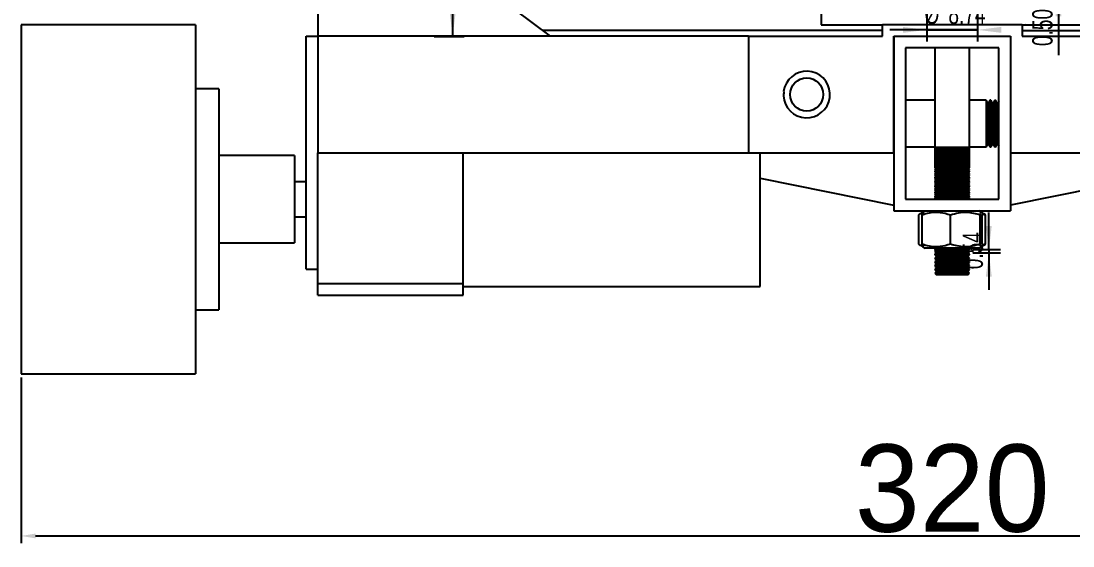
# Model space of a CAD drawing. Header units: millimetres. Extents: x 118 to 1056, y 18 to 712.
# Drawn here: x 164.4 to 345.2, y 465.8 to 556.1 of the extents above; entities that cross this region are included whole.
import ezdxf

# ---------------------------------------------------------------- set-up
doc = ezdxf.new("R2010")
doc.units = ezdxf.units.MM
doc.header["$PDSIZE"] = -1
doc.layers.add('10', color=7, linetype='Continuous')
doc.styles.add('SLDTEXTSTYLE5', font='TXT', dxfattribs={"width": 0.7})
doc.dimstyles.new('SLDDIMSTYLE0', dxfattribs={"dimtxt": 3.5, "dimasz": 4.08, "dimexe": 0, "dimexo": 0.0625, "dimgap": 0.875, "dimtad": 2, "dimrnd": 1e-09, "dimzin": 12, "dimdsep": 46, "dimtxsty": 'SLDTEXTSTYLE5', "dimsah": 1, "dimcen": 0.09, "dimadec": 0, "dimazin": 3, "dimtfac": 1, "dimtmove": 0, "dimatfit": 0, "dimfxl": 1, "dimfrac": 2, "dimtolj": 1, "dimtzin": 12, "dimarcsym": 0})
doc.dimstyles.new('SLDDIMSTYLE2', dxfattribs={"dimtxt": 3.5, "dimasz": 4.08, "dimexe": 0, "dimexo": 0.0625, "dimgap": 0.875, "dimtad": 2, "dimrnd": 1e-09, "dimzin": 12, "dimdsep": 46, "dimtxsty": 'SLDTEXTSTYLE5', "dimsah": 1, "dimcen": 0.09, "dimadec": 0, "dimazin": 3, "dimtfac": 1, "dimtofl": 0, "dimtmove": 0, "dimatfit": 3, "dimfxl": 1, "dimfrac": 2, "dimtolj": 1, "dimtzin": 12, "dimarcsym": 0})
doc.dimstyles.new('SLDDIMSTYLE4', dxfattribs={"dimtxt": 3.5, "dimasz": 4.08, "dimexe": 0, "dimexo": 0.0625, "dimgap": 0.875, "dimtad": 2, "dimrnd": 1e-09, "dimzin": 0, "dimdsep": 46, "dimtxsty": 'SLDTEXTSTYLE5', "dimsah": 1, "dimcen": 0.09, "dimadec": 0, "dimazin": 0, "dimtfac": 1, "dimtmove": 0, "dimatfit": 0, "dimfxl": 1, "dimfrac": 2, "dimtolj": 1, "dimtzin": 12, "dimarcsym": 0})
doc.dimstyles.new('SLDDIMSTYLE5', dxfattribs={"dimtxt": 3.5, "dimasz": 4.08, "dimexe": 0, "dimexo": 0.0625, "dimgap": 0.875, "dimtad": 2, "dimrnd": 1e-09, "dimdsep": 46, "dimtxsty": 'SLDTEXTSTYLE5', "dimsah": 1, "dimcen": 0.09, "dimadec": 0, "dimazin": 2, "dimtfac": 1, "dimtmove": 0, "dimatfit": 0, "dimfxl": 1, "dimfrac": 2, "dimtolj": 1, "dimtzin": 12, "dimarcsym": 0})
doc.dimstyles.new('副本 ISO-50', dxfattribs={"dimtxt": 15, "dimasz": 2.5, "dimexe": 1.25, "dimexo": 0.625, "dimtad": 1, "dimtxsty": 'Standard', "dimcen": 2.5, "dimadec": 0, "dimazin": 0, "dimtfac": 1, "dimtmove": 0, "dimatfit": 3, "dimfxl": 1, "dimarcsym": 0})

# ---------------------------------------------------------------- blocks, each defined once
blk = doc.blocks.new('_D_2')
at = {"layer": '10', "transparency": 16777216}
for p, q in [((235.45, 583.43), (240.61, 583.43)), ((238.61, 583.43), (238.61, 553.43)), ((235.45, 553.43), (240.61, 553.43))]:
    blk.add_line(p, q, dxfattribs=at)
for points in [[(238.61, 583.43), (238.1, 579.35), (239.12, 579.35)], [(238.61, 553.43), (239.12, 557.51), (238.1, 557.51)]]:
    blk.add_solid(points, dxfattribs=at)
at = {"layer": '10', "transparency": 16777216, "insert": (234.1, 566.9), "char_height": 3.5, "attachment_point": 1, "rotation": 90, "style": 'SLDTEXTSTYLE5'}
blk.add_mtext('30', dxfattribs=at)
blk = doc.blocks.new('_D_4')
at = {"layer": '10', "transparency": 16777216}
for p, q in [((342.71, 561.43), (342.71, 567.78)), ((330.22, 561.43), (344.71, 561.43)), ((330.22, 560.93), (344.71, 560.93)), ((342.71, 561.43), (342.71, 560.93)), ((342.71, 560.93), (342.71, 550.18))]:
    blk.add_line(p, q, dxfattribs=at)
for points in [[(342.71, 561.43), (343.22, 565.51), (342.2, 565.51)], [(342.71, 560.93), (342.2, 556.85), (343.22, 556.85)]]:
    blk.add_solid(points, dxfattribs=at)
at = {"layer": '10', "transparency": 16777216, "insert": (338.2, 551.76), "char_height": 3.5, "attachment_point": 1, "rotation": 90, "style": 'SLDTEXTSTYLE5'}
blk.add_mtext('0.50', dxfattribs=at)
blk = doc.blocks.new('_D_5')
at = {"layer": '10', "transparency": 16777216}
for p, q in [((320.08, 560.93), (320.08, 552.54)), ((328.82, 560.93), (328.82, 552.54)), ((320.08, 554.54), (313.73, 554.54)), ((328.82, 554.54), (318.1, 554.54)), ((320.08, 554.54), (328.82, 554.54))]:
    blk.add_line(p, q, dxfattribs=at)
for points in [[(320.08, 554.54), (316, 555.05), (316, 554.03)], [(328.82, 554.54), (332.9, 554.03), (332.9, 555.05)]]:
    blk.add_solid(points, dxfattribs=at)
at = {"layer": '10', "transparency": 16777216, "char_height": 3.5, "attachment_point": 1, "style": 'SLDTEXTSTYLE5'}
for s, insert in [('%%c', (319.69, 559.05)), ('8.74', (323.8, 559.05))]:
    blk.add_mtext(s, dxfattribs=dict(at, insert=insert))
blk = doc.blocks.new('_D_8')
at = {"layer": '10', "transparency": 16777216}
for p, q in [((330.75, 516.78), (330.75, 523.13)), ((327.99, 516.78), (332.75, 516.78)), ((327.99, 516.23), (332.75, 516.23)), ((330.75, 516.78), (330.75, 516.23)), ((330.75, 516.23), (330.75, 509.88))]:
    blk.add_line(p, q, dxfattribs=at)
for points in [[(330.75, 516.78), (331.25, 520.86), (330.24, 520.86)], [(330.75, 516.23), (330.24, 512.15), (331.25, 512.15)]]:
    blk.add_solid(points, dxfattribs=at)
at = {"layer": '10', "transparency": 16777216, "insert": (326.23, 513.4), "char_height": 3.5, "attachment_point": 1, "rotation": 90, "style": 'SLDTEXTSTYLE5'}
blk.add_mtext('0.54', dxfattribs=at)
blk = doc.blocks.new('*D124')
at = {"color": 0, "lineweight": -2, "transparency": 16777216}
for p, q in [((164.45, 494.81), (164.45, 466.32)), ((484.45, 494.81), (484.45, 466.32)), ((166.95, 467.57), (481.95, 467.57))]:
    blk.add_line(p, q, dxfattribs=at)
at = {"color": 0, "transparency": 16777216}
for points in [[(166.95, 467.98), (166.95, 467.15), (164.45, 467.57)], [(481.95, 467.98), (481.95, 467.15), (484.45, 467.57)]]:
    blk.add_solid(points, dxfattribs=at)
at = {"layer": 'Defpoints', "color": 0, "transparency": 16777216}
for p in [(164.45, 495.43), (484.45, 495.43), (484.45, 467.57)]:
    blk.add_point(p, dxfattribs=at)
at = {"color": 0, "transparency": 16777216, "insert": (324.45, 475.69), "char_height": 15, "attachment_point": 5}
blk.add_mtext('320', dxfattribs=at)

msp = doc.modelspace()

# ---------------------------------------------------------------- linework, layer by layer
at = {"color": 7, "linetype": 'Continuous', "lineweight": 25}
for p, q in [((301.94621, 631.92499), (301.94621, 555.43444)), ((215.44621, 583.43444), (215.44621, 553.43443)), ((255.44621, 553.43443), (228.2425, 573.83722)), ((194.44621, 555.43444), (164.44621, 555.43444)), ((164.44621, 555.43444), (164.44621, 495.43444)), ((194.44621, 555.43444), (194.44621, 495.43444)), ((301.94621, 555.43444), (312.44621, 555.43444)), ((312.44621, 553.43443), (312.44621, 555.43444)), ((336.44621, 555.43444), (312.44621, 555.43444)), ((336.44621, 555.43444), (346.94621, 555.43444)), ((336.44621, 555.43444), (336.44621, 553.43443)), ((213.44621, 513.43444), (213.44621, 553.43443)), ((213.44621, 553.43443), (215.44621, 553.43443)), ((215.44621, 553.43443), (215.44621, 533.43444)), ((289.44621, 553.43443), (215.44621, 553.43443)), ((312.44621, 554.43444), (254.11287, 554.43444)), ((289.44621, 553.43443), (312.44621, 553.43443)), ((289.44621, 553.43443), (289.44621, 533.43444)), ((314.44621, 553.43443), (314.44621, 523.43444)), ((314.44621, 553.43443), (334.4462, 553.43443)), ((314.44621, 533.43444), (314.44621, 553.43443)), ((334.4462, 553.43443), (334.4462, 523.43444)), ((334.4462, 553.43443), (334.4462, 533.43444)), ((336.44621, 554.43444), (394.77955, 554.43444)), ((336.44621, 553.43443), (359.44621, 553.43443)), ((332.44621, 551.43444), (316.44621, 551.43444)), ((316.44621, 551.43444), (316.44621, 525.43444)), ((321.44621, 551.43444), (321.44621, 534.32054)), ((327.4462, 534.32054), (327.4462, 551.43444)), ((332.44621, 525.43444), (332.44621, 551.43444)), ((198.44621, 544.43444), (194.44621, 544.43444)), ((198.44621, 544.43444), (198.44621, 506.43444)), ((321.44621, 542.43444), (316.44621, 542.43444)), ((330.2629, 542.43444), (327.4462, 542.43444)), ((330.60116, 541.84857), (330.2629, 542.43444)), ((330.2629, 542.43444), (330.2629, 534.73754)), ((330.93941, 542.43444), (330.60116, 541.84857)), ((331.0747, 542.43444), (330.93941, 542.43444)), ((330.93941, 542.43444), (330.93941, 534.73754)), ((331.41296, 541.84857), (331.0747, 542.43444)), ((331.0747, 542.43444), (331.0747, 534.73754)), ((331.75121, 542.43444), (331.41296, 541.84857)), ((331.8865, 542.43444), (331.75121, 542.43444)), ((331.75121, 542.43444), (331.75121, 534.73754)), ((332.22476, 541.84857), (331.8865, 542.43444)), ((331.8865, 542.43444), (331.8865, 534.73754)), ((330.60116, 541.84857), (330.60116, 535.27901)), ((331.41296, 541.84857), (331.41296, 535.27901)), ((332.44621, 542.23213), (332.22476, 541.84857)), ((332.22476, 541.84857), (332.22476, 535.27901)), ((330.60116, 535.27901), (330.60116, 535.0203)), ((331.41296, 535.27901), (331.41296, 535.0203)), ((332.22476, 535.27901), (332.22476, 535.0203)), ((215.44621, 533.43444), (289.44621, 533.43444)), ((215.44621, 513.43444), (215.44621, 533.43444)), ((240.44621, 510.93444), (240.44621, 533.43444)), ((289.44621, 533.43444), (314.44621, 533.43444)), ((291.44621, 525.43444), (291.44621, 533.43444)), ((316.44621, 534.43444), (321.44621, 534.43444)), ((321.44621, 534.32054), (321.91516, 534.04979)), ((321.44621, 534.32054), (321.44621, 533.77904)), ((327.4462, 534.32054), (321.44621, 534.32054)), ((321.91516, 534.04979), (321.44621, 533.77904)), ((321.44621, 533.77904), (321.44621, 533.67074)), ((327.4462, 533.77904), (321.44621, 533.77904)), ((321.44621, 533.67074), (321.91516, 533.39999)), ((321.44621, 533.67074), (321.44621, 533.12924)), ((327.4462, 533.67074), (321.44621, 533.67074)), ((321.91516, 533.39999), (321.44621, 533.12924)), ((326.97726, 534.04979), (321.91516, 534.04979)), ((326.97726, 533.39999), (321.91516, 533.39999)), ((326.97726, 534.04979), (327.4462, 534.32054)), ((327.4462, 533.77904), (326.97726, 534.04979)), ((326.97726, 533.39999), (327.4462, 533.67074)), ((327.4462, 533.12924), (326.97726, 533.39999)), ((327.4462, 534.43444), (330.2629, 534.43444)), ((327.4462, 533.77904), (327.4462, 534.32054)), ((327.4462, 533.67074), (327.4462, 533.77904)), ((327.4462, 533.12924), (327.4462, 533.67074)), ((330.2629, 534.43444), (330.60116, 535.0203)), ((330.2629, 534.73754), (330.2629, 534.43444)), ((330.60116, 535.0203), (330.93941, 534.43444)), ((330.93941, 534.73754), (330.93941, 534.43444)), ((330.93941, 534.43444), (331.0747, 534.43444)), ((331.0747, 534.43444), (331.41296, 535.0203)), ((331.0747, 534.73754), (331.0747, 534.43444)), ((331.41296, 535.0203), (331.75121, 534.43444)), ((331.75121, 534.73754), (331.75121, 534.43444)), ((331.75121, 534.43444), (331.8865, 534.43444)), ((331.8865, 534.43444), (332.22476, 535.0203)), ((331.8865, 534.73754), (331.8865, 534.43444)), ((332.22476, 535.0203), (332.44621, 534.63674)), ((334.4462, 533.43444), (359.44621, 533.43444)), ((211.44621, 532.93444), (198.44621, 532.93444)), ((211.44621, 532.93444), (211.44621, 517.93444)), ((321.44621, 533.12924), (321.44621, 533.02094)), ((327.4462, 533.12924), (321.44621, 533.12924)), ((321.44621, 533.02094), (321.91516, 532.75019)), ((321.44621, 533.02094), (321.44621, 532.47944)), ((327.4462, 533.02094), (321.44621, 533.02094)), ((321.91516, 532.75019), (321.44621, 532.47944)), ((321.44621, 532.47944), (321.44621, 532.37114)), ((327.4462, 532.47944), (321.44621, 532.47944)), ((321.44621, 532.37114), (321.91516, 532.10039)), ((321.44621, 532.37114), (321.44621, 531.82964)), ((327.4462, 532.37114), (321.44621, 532.37114)), ((321.91516, 532.10039), (321.44621, 531.82964)), ((321.44621, 531.82964), (321.44621, 531.72134)), ((327.4462, 531.82964), (321.44621, 531.82964)), ((321.44621, 531.72134), (321.91516, 531.45059)), ((321.44621, 531.72134), (321.44621, 531.17984)), ((327.4462, 531.72134), (321.44621, 531.72134)), ((321.91516, 531.45059), (321.44621, 531.17984)), ((326.97726, 532.75019), (321.91516, 532.75019)), ((326.97726, 532.10039), (321.91516, 532.10039)), ((326.97726, 531.45059), (321.91516, 531.45059)), ((326.97726, 532.75019), (327.4462, 533.02094)), ((327.4462, 532.47944), (326.97726, 532.75019)), ((326.97726, 532.10039), (327.4462, 532.37114)), ((327.4462, 531.82964), (326.97726, 532.10039)), ((326.97726, 531.45059), (327.4462, 531.72134)), ((327.4462, 531.17984), (326.97726, 531.45059)), ((327.4462, 533.02094), (327.4462, 533.12924)), ((327.4462, 532.47944), (327.4462, 533.02094)), ((327.4462, 532.37114), (327.4462, 532.47944)), ((327.4462, 531.82964), (327.4462, 532.37114)), ((327.4462, 531.72134), (327.4462, 531.82964)), ((327.4462, 531.17984), (327.4462, 531.72134)), ((321.44621, 531.17984), (321.44621, 531.07154)), ((327.4462, 531.17984), (321.44621, 531.17984)), ((321.44621, 531.07154), (321.91516, 530.80079)), ((321.44621, 531.07154), (321.44621, 530.82054)), ((327.4462, 531.07154), (321.44621, 531.07154)), ((321.44621, 530.82054), (321.69779, 530.67529)), ((321.88095, 530.82054), (321.44621, 530.82054)), ((321.91516, 530.80079), (321.44621, 530.53004)), ((321.44621, 530.53004), (321.44621, 530.42174)), ((327.4462, 530.53004), (321.44621, 530.53004)), ((321.44621, 530.42174), (321.91516, 530.15099)), ((327.4462, 530.42174), (321.44621, 530.42174)), ((321.56979, 530.35039), (321.44621, 530.27904)), ((321.44621, 530.27904), (321.44621, 530.17074)), ((321.69337, 530.27904), (321.44621, 530.27904)), ((321.44621, 530.17074), (321.69779, 530.02549)), ((321.88095, 530.17074), (321.44621, 530.17074)), ((321.91516, 530.15099), (321.44621, 529.88024)), ((321.44621, 529.88024), (321.44621, 529.77194)), ((327.4462, 529.88024), (321.44621, 529.88024)), ((321.44621, 529.77194), (321.91516, 529.50119)), ((327.4462, 529.77194), (321.44621, 529.77194)), ((321.56979, 529.70059), (321.44621, 529.62924)), ((321.44621, 529.62924), (321.44621, 529.52094)), ((321.69337, 529.62924), (321.44621, 529.62924)), ((326.97726, 530.80079), (321.91516, 530.80079)), ((326.97726, 530.15099), (321.91516, 530.15099)), ((326.97726, 530.80079), (327.4462, 531.07154)), ((327.4462, 530.53004), (326.97726, 530.80079)), ((326.97726, 530.15099), (327.4462, 530.42174)), ((327.4462, 529.88024), (326.97726, 530.15099)), ((326.97726, 529.50119), (327.4462, 529.77194)), ((327.4462, 530.82054), (327.01146, 530.82054)), ((327.4462, 530.17074), (327.01146, 530.17074)), ((327.19463, 530.67529), (327.4462, 530.82054)), ((327.19463, 530.02549), (327.4462, 530.17074)), ((327.4462, 530.27904), (327.19905, 530.27904)), ((327.4462, 529.62924), (327.19905, 529.62924)), ((327.4462, 530.27904), (327.32263, 530.35039)), ((327.4462, 529.62924), (327.32263, 529.70059)), ((327.4462, 531.07154), (327.4462, 531.17984)), ((327.4462, 530.82054), (327.4462, 531.07154)), ((327.4462, 530.42174), (327.4462, 530.53004)), ((327.4462, 530.17074), (327.4462, 530.27904)), ((327.4462, 529.77194), (327.4462, 529.88024)), ((327.4462, 529.52094), (327.4462, 529.62924)), ((213.44621, 528.43444), (211.44621, 528.43444)), ((291.44621, 529.0809), (314.44621, 524.43444)), ((321.44621, 529.52094), (321.69779, 529.37569)), ((321.88095, 529.52094), (321.44621, 529.52094)), ((321.91516, 529.50119), (321.44621, 529.23044)), ((321.44621, 529.23044), (321.44621, 529.12214)), ((327.4462, 529.23044), (321.44621, 529.23044)), ((321.44621, 529.12214), (321.91516, 528.85139)), ((327.4462, 529.12214), (321.44621, 529.12214)), ((321.56979, 529.05079), (321.44621, 528.97944)), ((321.44621, 528.97944), (321.44621, 528.87114)), ((321.69337, 528.97944), (321.44621, 528.97944)), ((321.44621, 528.87114), (321.69779, 528.72589)), ((321.88095, 528.87114), (321.44621, 528.87114)), ((321.91516, 528.85139), (321.44621, 528.58064)), ((321.44621, 528.58064), (321.44621, 528.47234)), ((327.4462, 528.58064), (321.44621, 528.58064)), ((321.44621, 528.47234), (321.91516, 528.20159)), ((327.4462, 528.47234), (321.44621, 528.47234)), ((321.56979, 528.40099), (321.44621, 528.32964)), ((321.44621, 528.32964), (321.44621, 528.22134)), ((321.69337, 528.32964), (321.44621, 528.32964)), ((321.44621, 528.22134), (321.69779, 528.07609)), ((321.88095, 528.22134), (321.44621, 528.22134)), ((321.91516, 528.20159), (321.44621, 527.93084)), ((321.44621, 527.93084), (321.44621, 527.82254)), ((327.4462, 527.93084), (321.44621, 527.93084)), ((321.44621, 527.82254), (321.91516, 527.55179)), ((327.4462, 527.82254), (321.44621, 527.82254)), ((326.97726, 529.50119), (321.91516, 529.50119)), ((326.97726, 528.85139), (321.91516, 528.85139)), ((326.97726, 528.20159), (321.91516, 528.20159)), ((327.4462, 529.23044), (326.97726, 529.50119)), ((326.97726, 528.85139), (327.4462, 529.12214)), ((327.4462, 528.58064), (326.97726, 528.85139)), ((326.97726, 528.20159), (327.4462, 528.47234)), ((327.4462, 527.93084), (326.97726, 528.20159)), ((326.97726, 527.55179), (327.4462, 527.82254)), ((327.4462, 529.52094), (327.01146, 529.52094)), ((327.4462, 528.87114), (327.01146, 528.87114)), ((327.4462, 528.22134), (327.01146, 528.22134)), ((327.19463, 529.37569), (327.4462, 529.52094)), ((327.19463, 528.72589), (327.4462, 528.87114)), ((327.19463, 528.07609), (327.4462, 528.22134)), ((327.4462, 528.97944), (327.19905, 528.97944)), ((327.4462, 528.32964), (327.19905, 528.32964)), ((327.4462, 528.97944), (327.32263, 529.05079)), ((327.4462, 528.32964), (327.32263, 528.40099)), ((327.4462, 529.12214), (327.4462, 529.23044)), ((327.4462, 528.87114), (327.4462, 528.97944)), ((327.4462, 528.47234), (327.4462, 528.58064)), ((327.4462, 528.22134), (327.4462, 528.32964)), ((327.4462, 527.82254), (327.4462, 527.93084)), ((357.44621, 529.0809), (334.4462, 524.43444)), ((321.56979, 527.75119), (321.44621, 527.67984)), ((321.44621, 527.67984), (321.44621, 527.57154)), ((321.69337, 527.67984), (321.44621, 527.67984)), ((321.44621, 527.57154), (321.69779, 527.42629)), ((321.88095, 527.57154), (321.44621, 527.57154)), ((321.91516, 527.55179), (321.44621, 527.28104)), ((321.44621, 527.28104), (321.44621, 527.17274)), ((327.4462, 527.28104), (321.44621, 527.28104)), ((321.44621, 527.17274), (321.91516, 526.90199)), ((327.4462, 527.17274), (321.44621, 527.17274)), ((321.56979, 527.10139), (321.44621, 527.03004)), ((321.44621, 527.03004), (321.44621, 526.92174)), ((321.69337, 527.03004), (321.44621, 527.03004)), ((321.44621, 526.92174), (321.69779, 526.77649)), ((321.88095, 526.92174), (321.44621, 526.92174)), ((321.91516, 526.90199), (321.44621, 526.63124)), ((321.44621, 526.63124), (321.44621, 526.52294)), ((327.4462, 526.63124), (321.44621, 526.63124)), ((321.44621, 526.52294), (321.91516, 526.25219)), ((327.4462, 526.52294), (321.44621, 526.52294)), ((321.56979, 526.45159), (321.44621, 526.38024)), ((321.44621, 526.38024), (321.44621, 526.27194)), ((321.69337, 526.38024), (321.44621, 526.38024)), ((321.44621, 526.27194), (321.69779, 526.12669)), ((321.88095, 526.27194), (321.44621, 526.27194)), ((321.91516, 526.25219), (321.44621, 525.98144)), ((326.97726, 527.55179), (321.91516, 527.55179)), ((326.97726, 526.90199), (321.91516, 526.90199)), ((326.97726, 526.25219), (321.91516, 526.25219)), ((327.4462, 527.28104), (326.97726, 527.55179)), ((326.97726, 526.90199), (327.4462, 527.17274)), ((327.4462, 526.63124), (326.97726, 526.90199)), ((326.97726, 526.25219), (327.4462, 526.52294)), ((327.4462, 525.98144), (326.97726, 526.25219)), ((327.4462, 527.57154), (327.01146, 527.57154)), ((327.4462, 526.92174), (327.01146, 526.92174)), ((327.4462, 526.27194), (327.01146, 526.27194)), ((327.19463, 527.42629), (327.4462, 527.57154)), ((327.19463, 526.77649), (327.4462, 526.92174)), ((327.19463, 526.12669), (327.4462, 526.27194)), ((327.4462, 527.67984), (327.19905, 527.67984)), ((327.4462, 527.03004), (327.19905, 527.03004)), ((327.4462, 526.38024), (327.19905, 526.38024)), ((327.4462, 527.67984), (327.32263, 527.75119)), ((327.4462, 527.03004), (327.32263, 527.10139)), ((327.4462, 526.38024), (327.32263, 526.45159)), ((327.4462, 527.57154), (327.4462, 527.67984)), ((327.4462, 527.17274), (327.4462, 527.28104)), ((327.4462, 526.92174), (327.4462, 527.03004)), ((327.4462, 526.52294), (327.4462, 526.63124)), ((327.4462, 526.27194), (327.4462, 526.38024)), ((291.44621, 510.43444), (291.44621, 525.43444)), ((316.44621, 525.43444), (332.44621, 525.43444)), ((321.44621, 525.98144), (321.44621, 525.87314)), ((327.4462, 525.98144), (321.44621, 525.98144)), ((321.44621, 525.87314), (321.91516, 525.60239)), ((327.4462, 525.87314), (321.44621, 525.87314)), ((321.56979, 525.80179), (321.44621, 525.73044)), ((321.44621, 525.73044), (321.44621, 525.62214)), ((321.69337, 525.73044), (321.44621, 525.73044)), ((321.44621, 525.62214), (321.69779, 525.47689)), ((321.88095, 525.62214), (321.44621, 525.62214)), ((321.91516, 525.60239), (321.62426, 525.43444)), ((326.97726, 525.60239), (321.91516, 525.60239)), ((326.97726, 525.60239), (327.4462, 525.87314)), ((327.26815, 525.43444), (326.97726, 525.60239)), ((327.4462, 525.62214), (327.01146, 525.62214)), ((327.19463, 525.47689), (327.4462, 525.62214)), ((327.4462, 525.73044), (327.19905, 525.73044)), ((327.4462, 525.73044), (327.32263, 525.80179)), ((327.4462, 525.87314), (327.4462, 525.98144)), ((327.4462, 525.62214), (327.4462, 525.73044)), ((211.44621, 522.43444), (213.44621, 522.43444)), ((314.44621, 523.43444), (334.4462, 523.43444)), ((318.70772, 517.69752), (318.70772, 522.77135)), ((319.4345, 523.21117), (318.98624, 522.95237)), ((319.43866, 523.20396), (319.29479, 522.77135)), ((319.29479, 517.69752), (319.29479, 522.77135)), ((319.82121, 523.43444), (319.4345, 523.21117)), ((324.12819, 517.69752), (324.12819, 522.77135)), ((329.45792, 523.21117), (329.07121, 523.43444)), ((329.27961, 517.69752), (329.27961, 522.77135)), ((329.90618, 522.95237), (329.45792, 523.21117)), ((329.53742, 522.95238), (330.1847, 522.77135)), ((329.5642, 522.87184), (329.59763, 522.77135)), ((329.59763, 517.69752), (329.59763, 522.77135)), ((330.1847, 522.77135), (329.88838, 522.9164)), ((330.1847, 517.69752), (330.1847, 522.77135)), ((198.44621, 517.93444), (211.44621, 517.93444)), ((318.98624, 517.51651), (319.41011, 517.27178)), ((319.29479, 517.69752), (319.43891, 517.32167)), ((319.41011, 517.27178), (319.82121, 517.03444)), ((329.07121, 517.03444), (319.82121, 517.03444)), ((321.70636, 517.03444), (321.44621, 516.88424)), ((321.68922, 517.03444), (321.69779, 517.02949)), ((327.4462, 516.88424), (327.18605, 517.03444)), ((327.19463, 517.02949), (327.2032, 517.03444)), ((329.07121, 517.03444), (329.48231, 517.27178)), ((329.50495, 517.28485), (329.90618, 517.51651)), ((330.1847, 517.69752), (329.53742, 517.54052)), ((329.59763, 517.69752), (329.57881, 517.64847)), ((329.88838, 517.55247), (330.1847, 517.69752)), ((321.44621, 516.88424), (321.44621, 516.77594)), ((327.4462, 516.88424), (321.44621, 516.88424)), ((321.44621, 516.77594), (321.91516, 516.50519)), ((327.4462, 516.77594), (321.44621, 516.77594)), ((321.56979, 516.70458), (321.44621, 516.63324)), ((321.44621, 516.63324), (321.44621, 516.52494)), ((321.69337, 516.63324), (321.44621, 516.63324)), ((321.44621, 516.52494), (321.69779, 516.37969)), ((321.88095, 516.52494), (321.44621, 516.52494)), ((321.91516, 516.50519), (321.44621, 516.23444)), ((321.44621, 516.23444), (321.74621, 515.93444)), ((327.4462, 516.23444), (321.44621, 516.23444)), ((321.60534, 516.07531), (321.44621, 515.98344)), ((321.44621, 515.98344), (321.44621, 515.87514)), ((321.69721, 515.98344), (321.44621, 515.98344)), ((321.44621, 515.87514), (321.91516, 515.60439)), ((327.4462, 515.87514), (321.44621, 515.87514)), ((321.91516, 515.60439), (321.44621, 515.33364)), ((321.44621, 515.33364), (321.44621, 515.22534)), ((327.4462, 515.33364), (321.44621, 515.33364)), ((321.44621, 515.22534), (321.91516, 514.95459)), ((327.4462, 515.22534), (321.44621, 515.22534)), ((327.14621, 515.93444), (321.74621, 515.93444)), ((326.97726, 516.50519), (321.91516, 516.50519)), ((326.97726, 515.60439), (321.91516, 515.60439)), ((326.97726, 516.50519), (327.4462, 516.77594)), ((327.4462, 516.23444), (326.97726, 516.50519)), ((326.97726, 515.60439), (327.4462, 515.87514)), ((327.4462, 515.33364), (326.97726, 515.60439)), ((326.97726, 514.95459), (327.4462, 515.22534)), ((327.4462, 516.52494), (327.01146, 516.52494)), ((327.14621, 515.93444), (327.4462, 516.23444)), ((327.19463, 516.37969), (327.4462, 516.52494)), ((327.4462, 515.98344), (327.19521, 515.98344)), ((327.4462, 516.63324), (327.19905, 516.63324)), ((327.4462, 515.98344), (327.28708, 516.07531)), ((327.4462, 516.63324), (327.32263, 516.70458)), ((327.4462, 516.77594), (327.4462, 516.88424)), ((327.4462, 516.52494), (327.4462, 516.63324)), ((327.4462, 515.87514), (327.4462, 515.98344)), ((327.4462, 515.22534), (327.4462, 515.33364)), ((213.44621, 513.43444), (215.44621, 513.43444)), ((215.44621, 510.93444), (215.44621, 513.43444)), ((321.91516, 514.95459), (321.44621, 514.68384)), ((321.44621, 514.68384), (321.44621, 514.57554)), ((327.4462, 514.68384), (321.44621, 514.68384)), ((321.44621, 514.57554), (321.91516, 514.30479)), ((327.4462, 514.57554), (321.44621, 514.57554)), ((321.91516, 514.30479), (321.44621, 514.03404)), ((321.44621, 514.03404), (321.44621, 513.92574)), ((327.4462, 514.03404), (321.44621, 514.03404)), ((321.44621, 513.92574), (321.91516, 513.65499)), ((327.4462, 513.92574), (321.44621, 513.92574)), ((321.91516, 513.65499), (321.44621, 513.38424)), ((321.44621, 513.38424), (321.44621, 513.27594)), ((327.4462, 513.38424), (321.44621, 513.38424)), ((326.97726, 514.95459), (321.91516, 514.95459)), ((326.97726, 514.30479), (321.91516, 514.30479)), ((326.97726, 513.65499), (321.91516, 513.65499)), ((327.4462, 514.68384), (326.97726, 514.95459)), ((326.97726, 514.30479), (327.4462, 514.57554)), ((327.4462, 514.03404), (326.97726, 514.30479)), ((326.97726, 513.65499), (327.4462, 513.92574)), ((327.4462, 513.38424), (326.97726, 513.65499)), ((327.4462, 514.57554), (327.4462, 514.68384)), ((327.4462, 513.92574), (327.4462, 514.03404)), ((327.4462, 513.27594), (327.4462, 513.38424)), ((321.44621, 513.27594), (321.91516, 513.00519)), ((327.4462, 513.27594), (321.44621, 513.27594)), ((321.91516, 513.00519), (321.44621, 512.73444)), ((321.44621, 512.73444), (321.74621, 512.43444)), ((327.4462, 512.73444), (321.44621, 512.73444)), ((327.14621, 512.43444), (321.74621, 512.43444)), ((326.97726, 513.00519), (321.91516, 513.00519)), ((326.97726, 513.00519), (327.4462, 513.27594)), ((327.4462, 512.73444), (326.97726, 513.00519)), ((327.14621, 512.43444), (327.4462, 512.73444)), ((215.44621, 510.93444), (240.44621, 510.93444)), ((215.44621, 508.93444), (215.44621, 510.93444)), ((240.44621, 508.93444), (240.44621, 510.93444)), ((240.44621, 510.43444), (291.44621, 510.43444)), ((215.44621, 508.93444), (240.44621, 508.93444)), ((194.44621, 506.43444), (198.44621, 506.43444)), ((164.44621, 495.43444), (194.44621, 495.43444))]:
    msp.add_line(p, q, dxfattribs=at)
at = {"color": 7, "linetype": 'Continuous', "lineweight": 25, "flags": 128}
msp.add_lwpolyline([(336.98924, 555.43444), (336.72109, 555.37791), (336.44621, 555.32778)], dxfattribs=at)
at = {"color": 7, "linetype": 'Continuous', "lineweight": 25}
msp.add_circle((299.44621, 543.43444), 2.8453, dxfattribs=at)
for start, end in [(3.1896658, 172.2681094), (183.1896658, 352.2681094)]:
    msp.add_arc((299.44621, 543.43444), 4, start, end, dxfattribs=at)
for points, knots in [([(295.48257, 543.97259), (295.48776, 543.86804), (295.49846, 543.65261), (295.47902, 543.38715), (295.45758, 543.24597), (295.45241, 543.21187)], [0, 0, 0, 0, 0.416941237, 0.859165751, 1, 1, 1, 1]), ([(303.40984, 542.89629), (303.40465, 543.00083), (303.39395, 543.21626), (303.4134, 543.48172), (303.43483, 543.6229), (303.44001, 543.657)], [0, 0, 0, 0, 0.416940058, 0.859165754, 1, 1, 1, 1]), ([(318.70772, 522.77135), (318.80757, 522.8514), (318.95927, 522.97303), (319.1179, 522.98979), (319.17213, 522.99551)], [0, 0, 0, 0, 0.658150624, 1, 1, 1, 1]), ([(319.29479, 522.77135), (319.50407, 522.83932), (320.50607, 523.16477), (322.17262, 523.3447), (323.55108, 522.94055), (324.12819, 522.77135)], [0, 0, 0, 0, 0.133055981, 0.637045184, 1, 1, 1, 1]), ([(324.12819, 522.77135), (325.0486, 523.00447), (326.76992, 523.44044), (328.48268, 522.98381), (329.27961, 522.77135)], [0, 0, 0, 0, 0.534715575, 1, 1, 1, 1]), ([(329.27961, 522.77135), (329.33647, 523.07497), (329.39462, 523.38547), (329.45248, 523.20789), (329.45376, 523.20396)], [0, 0, 0, 0, 0.977893969, 1, 1, 1, 1]), ([(319.17213, 517.47336), (319.1179, 517.47909), (318.95927, 517.49584), (318.80757, 517.61747), (318.70772, 517.69752)], [0, 0, 0, 0, 0.341849271, 1, 1, 1, 1]), ([(324.12819, 517.69752), (323.55108, 517.52832), (322.17262, 517.12417), (320.50607, 517.3041), (319.50407, 517.62955), (319.29479, 517.69752)], [0, 0, 0, 0, 0.3629548209, 0.8669439884, 1, 1, 1, 1]), ([(329.27961, 517.69752), (328.35919, 517.4644), (326.63788, 517.02843), (324.92511, 517.48506), (324.12819, 517.69752)], [0, 0, 0, 0, 0.534716144, 1, 1, 1, 1]), ([(329.4535, 517.32167), (329.44477, 517.29523), (329.38663, 517.11917), (329.32877, 517.43183), (329.27961, 517.69752)], [0, 0, 0, 0, 0.150175789, 1, 1, 1, 1])]:
    msp.add_open_spline(points, degree=3, knots=knots, dxfattribs=at)

# ---------------------------------------------------------------- dimensions: what is measured, and where the dimension line sits
at = {"color": 240, "true_color": 0xed1f24}
dim = msp.add_linear_dim(base=(484.44621, 467.5679), p1=(164.44621, 495.43444), p2=(484.44621, 495.43444), dimstyle='副本 ISO-50', dxfattribs=at)
dim.commit()
dim.dimension.update_dxf_attribs({"geometry": '*D124', "text_midpoint": (324.44621, 475.6929)})
at = {"layer": '10'}
for base, p1, p2, dimstyle, picture, middle in [((236.44621, 553.43444), (235.44621, 583.43444), (235.44621, 553.43444), 'SLDDIMSTYLE2', '_D_2', (236.44621, 568.43444)), ((340.54373, 560.93444), (330.21971, 561.43444), (330.21971, 560.93444), 'SLDDIMSTYLE4', '_D_4', (340.54373, 554.82927)), ((328.58241, 516.23444), (327.98771, 516.77594), (327.98771, 516.23444), 'SLDDIMSTYLE5', '_D_8', (328.58241, 516.46119))]:
    dim = msp.add_linear_dim(base=base, p1=p1, p2=p2, angle=90, dimstyle=dimstyle, dxfattribs=at)
    dim.commit()
    dim.dimension.update_dxf_attribs({"geometry": picture, "text_midpoint": middle, "dimtype": 160})
dim = msp.add_linear_dim(base=(328.81621, 556.70107), p1=(320.07621, 560.93444), p2=(328.81621, 560.93444), text='%%c<>', dimstyle='SLDDIMSTYLE0', dxfattribs=at)
dim.commit()
dim.dimension.update_dxf_attribs({"geometry": '_D_5', "text_midpoint": (324.80742, 556.70107), "dimtype": 160})

doc.saveas('drawing.dxf')
